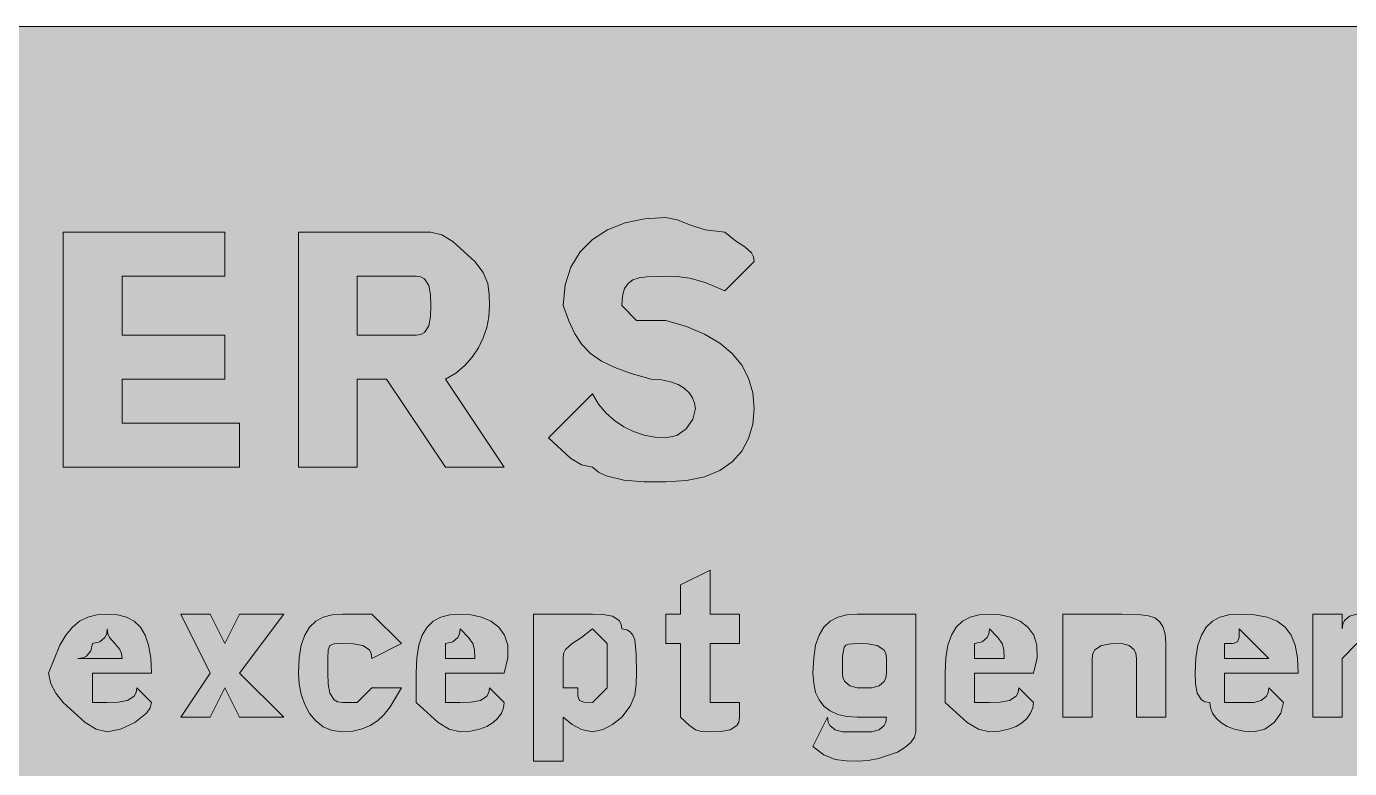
# Model space of a CAD drawing. Header units: metres. Extents: x 9 to 558, y 12 to 259.
# Drawn here: x 345.8 to 453.8, y 198.8 to 259.4 of the extents above; entities that cross this region are included whole.
import ezdxf

# ---------------------------------------------------------------- set-up
doc = ezdxf.new("R2010")
doc.units = ezdxf.units.M
doc.layers.add('FILL_BLACK_000000', color=7, linetype='Continuous', true_color=0x000000)
doc.layers.add('FILL_YELLOW_FFFF00', color=7, linetype='Continuous', true_color=0xffff00)

msp = doc.modelspace()

# ---------------------------------------------------------------- hatches: boundary and pattern name
at = {"layer": 'FILL_BLACK_000000', "true_color": 0x000000}
h = msp.add_hatch(color=7, dxfattribs=at)
h.dxf.hatch_style = 1
h.paths.add_polyline_path([(395.61, 235.44), (398.01, 235.44), (399.7, 234.93), (401.16, 234.32), (402.4, 233.58), (403.41, 232.74), (404.2, 231.78), (404.76, 230.71), (405.1, 229.53), (405.21, 228.24), (405.1, 226.95), (404.76, 225.78), (404.2, 224.76), (403.41, 223.89), (402.4, 223.19), (401.16, 222.67), (399.7, 222.35), (398.01, 222.24), (396.23, 222.26), (394.56, 222.39), (393.12, 222.75), (392.51, 223.04), (392.01, 223.44), (391.11, 223.65), (390.21, 224.19), (388.41, 225.84), (392.01, 229.44), (392.51, 228.6), (393.12, 227.86), (393.8, 227.25), (394.56, 226.74), (395.37, 226.35), (396.23, 226.07), (397.11, 225.9), (398.01, 225.84), (398.89, 226.05), (399.66, 226.59), (400.2, 227.36), (400.41, 228.24), (400.35, 228.69), (400.18, 229.12), (399.9, 229.53), (399.51, 229.89), (399, 230.2), (398.38, 230.43), (397.65, 230.59), (396.81, 230.64), (395.17, 231.09), (393.83, 231.58), (392.74, 232.12), (391.86, 232.74), (391.15, 233.48), (390.57, 234.35), (390.07, 235.4), (389.61, 236.64), (389.77, 238.33), (390.25, 239.79), (391, 241.03), (392.01, 242.04), (393.24, 242.83), (394.67, 243.39), (396.27, 243.73), (398.01, 243.84), (398.93, 243.65), (399.96, 243.24), (401.22, 242.83), (402.81, 242.64), (403.69, 241.93), (404.46, 241.44), (405, 240.95), (405.16, 240.64), (405.21, 240.24), (402.81, 237.84), (401.22, 238.53), (399.96, 238.89), (398.93, 239.02), (398.01, 239.04), (396.43, 239), (395.82, 238.91), (395.31, 238.74), (394.92, 238.45), (394.63, 238.03), (394.47, 237.43), (394.41, 236.64), (395.61, 235.44)])
h = msp.add_hatch(color=7, dxfattribs=at)
h.dxf.hatch_style = 1
h.paths.add_polyline_path([(353.61, 227.04), (363.21, 227.04), (363.21, 223.44), (348.81, 223.44), (348.81, 242.64), (362.01, 242.64), (362.01, 239.04), (353.61, 239.04), (353.61, 234.24), (362.01, 234.24), (362.01, 230.64), (353.61, 230.64), (353.61, 227.04)])
h = msp.add_hatch(color=7, dxfattribs=at)
h.dxf.hatch_style = 1
h.paths.add_polyline_path([(368.01, 223.44), (368.01, 242.64), (378.81, 242.64), (379.71, 242.43), (380.61, 241.89), (382.41, 240.24), (383.1, 239.34), (383.46, 238.44), (383.59, 237.54), (383.61, 236.64), (383.55, 235.74), (383.38, 234.86), (383.1, 234), (382.71, 233.19), (382.2, 232.43), (381.58, 231.75), (380.85, 231.14), (380.01, 230.64), (384.81, 223.44), (380.01, 223.44), (375.21, 230.64), (372.81, 230.64), (372.81, 223.44), (368.01, 223.44)])
h.paths.add_polyline_path([(378.01, 234.29), (378.3, 234.45), (378.66, 234.99), (378.79, 235.76), (378.81, 236.64), (378.79, 237.52), (378.66, 238.29), (378.3, 238.83), (378.01, 238.99), (377.61, 239.04), (372.81, 239.04), (372.81, 234.24), (377.61, 234.24), (378.01, 234.29)], flags=16)
h = msp.add_hatch(color=7, dxfattribs=at)
h.dxf.hatch_style = 1
h.paths.add_polyline_path([(404.01, 211.44), (404.01, 209.04), (401.61, 209.04), (401.61, 205.44), (401.61, 204.24), (402.81, 204.24), (404.01, 204.24), (404.01, 203.04), (403.96, 202.64), (403.8, 202.35), (403.26, 201.99), (402.49, 201.86), (401.61, 201.84), (400.9, 201.86), (400.41, 201.99), (399.92, 202.35), (399.21, 203.04), (399.21, 204.24), (399.21, 209.04), (398.01, 209.04), (398.01, 211.44), (399.21, 211.44), (399.21, 213.84), (401.61, 215.04), (401.61, 211.44), (404.01, 211.44)])
h = msp.add_hatch(color=7, dxfattribs=at)
h.dxf.hatch_style = 1
h.paths.add_polyline_path([(351.21, 205.44), (351.21, 204.24), (352.41, 204.24), (353.29, 204.26), (354.06, 204.39), (354.6, 204.75), (354.76, 205.04), (354.81, 205.44), (356.01, 204.24), (355.9, 203.79), (355.62, 203.36), (354.66, 202.59), (353.48, 202.05), (352.41, 201.84), (351.51, 202.05), (350.61, 202.59), (348.81, 204.24), (348.21, 204.99), (347.8, 205.76), (347.61, 206.64), (348.53, 208.91), (349.02, 209.74), (349.56, 210.39), (350.15, 210.87), (350.82, 211.2), (351.56, 211.38), (352.41, 211.44), (353.25, 211.38), (353.98, 211.2), (354.6, 210.87), (355.11, 210.39), (355.5, 209.74), (355.78, 208.91), (355.95, 207.88), (356.01, 206.64), (351.21, 206.64), (351.21, 205.44)])
h.paths.add_polyline_path([(353.56, 208.24), (353.42, 208.55), (353.01, 209.04), (352.6, 209.53), (352.46, 209.84), (352.41, 210.24), (352.36, 209.84), (352.22, 209.55), (351.81, 209.19), (351.21, 209.04), (351.06, 208.44), (350.7, 208.03), (350.41, 207.89), (350.01, 207.84), (353.61, 207.84), (353.56, 208.24)], flags=16)
h = msp.add_hatch(color=7, dxfattribs=at)
h.dxf.hatch_style = 1
h.paths.add_polyline_path([(366.81, 211.44), (363.21, 206.64), (366.81, 203.04), (363.21, 203.04), (362.01, 205.44), (360.81, 203.04), (358.41, 203.04), (360.81, 206.64), (358.41, 211.44), (360.81, 211.44), (362.01, 209.04), (363.21, 211.44), (366.81, 211.44)])
h = msp.add_hatch(color=7, dxfattribs=at)
h.dxf.hatch_style = 1
h.paths.add_polyline_path([(374.01, 211.44), (376.41, 209.04), (374.01, 207.84), (373.96, 208.24), (373.8, 208.53), (373.26, 208.89), (372.49, 209.02), (371.61, 209.04), (370.92, 209.02), (370.56, 208.89), (370.43, 208.53), (370.41, 207.84), (370.41, 206.64), (370.43, 205.76), (370.56, 204.99), (370.92, 204.45), (371.21, 204.29), (371.61, 204.24), (372.81, 204.24), (374.01, 205.44), (376.41, 205.44), (375.49, 203.87), (375, 203.25), (374.46, 202.74), (373.87, 202.35), (373.2, 202.07), (372.46, 201.9), (371.61, 201.84), (370.77, 201.95), (370.03, 202.25), (369.42, 202.73), (368.91, 203.34), (368.52, 204.07), (368.23, 204.88), (368.07, 205.74), (368.01, 206.64), (368.07, 207.88), (368.23, 208.91), (368.52, 209.74), (368.91, 210.39), (369.42, 210.87), (370.03, 211.2), (370.77, 211.38), (371.61, 211.44), (374.01, 211.44)])
h = msp.add_hatch(color=7, dxfattribs=at)
h.dxf.hatch_style = 1
h.paths.add_polyline_path([(380.01, 205.44), (380.01, 204.24), (381.21, 204.24), (382.09, 204.26), (382.86, 204.39), (383.4, 204.75), (383.56, 205.04), (383.61, 205.44), (384.81, 204.24), (384.75, 203.79), (384.58, 203.36), (384.3, 202.95), (383.91, 202.59), (383.4, 202.28), (382.78, 202.05), (382.05, 201.89), (381.21, 201.84), (380.31, 202.05), (379.41, 202.59), (377.61, 204.24), (377.61, 206.64), (377.67, 207.88), (377.83, 208.91), (378.12, 209.74), (378.51, 210.39), (379.02, 210.87), (379.63, 211.2), (380.37, 211.38), (381.21, 211.44), (382.1, 211.38), (382.95, 211.2), (383.72, 210.87), (384.36, 210.39), (384.83, 209.74), (385.09, 208.91), (385.1, 207.88), (384.81, 206.64), (380.01, 206.64), (380.01, 205.44)])
h.paths.add_polyline_path([(382.39, 208.55), (382.26, 209.04), (381.9, 209.53), (381.21, 210.24), (381.16, 209.84), (381.02, 209.55), (380.61, 209.19), (380.01, 209.04), (380.01, 207.84), (382.41, 207.84), (382.39, 208.55)], flags=16)
h = msp.add_hatch(color=7, dxfattribs=at)
h.dxf.hatch_style = 1
h.paths.add_polyline_path([(395.46, 204.84), (395.1, 203.94), (394.41, 203.04), (393.66, 202.44), (392.89, 202.03), (392.01, 201.84), (391.13, 202.03), (390.36, 202.44), (389.61, 203.04), (389.61, 199.44), (387.21, 199.44), (387.21, 211.44), (389.61, 211.44), (392.01, 211.44), (392.89, 211.42), (393.66, 211.29), (394.2, 210.93), (394.36, 210.64), (394.41, 210.24), (394.81, 210.18), (395.1, 210.01), (395.32, 209.73), (395.46, 209.34), (395.59, 208.21), (395.61, 206.64), (395.59, 205.74), (395.46, 204.84)])
h.paths.add_polyline_path([(393.21, 206.64), (393.21, 207.84), (393.21, 209.04), (392.01, 210.24), (391.13, 209.53), (390.36, 209.04), (389.82, 208.55), (389.66, 208.24), (389.61, 207.84), (389.61, 205.44), (390.81, 205.44), (390.83, 204.75), (390.96, 204.39), (391.32, 204.26), (392.01, 204.24), (393.21, 205.44), (393.21, 206.64)], flags=16)
h = msp.add_hatch(color=7, dxfattribs=at)
h.dxf.hatch_style = 1
h.paths.add_polyline_path([(418, 200.96), (417.52, 200.55), (416.91, 200.19), (415.37, 199.65), (414.51, 199.49), (413.61, 199.44), (412.71, 199.46), (411.81, 199.59), (410.91, 199.95), (410.01, 200.64), (411.21, 203.04), (411.26, 202.64), (411.4, 202.35), (411.81, 201.99), (412.41, 201.84), (414.81, 201.84), (415.41, 201.99), (415.82, 202.35), (415.96, 202.64), (416.01, 203.04), (414.81, 203.04), (413.61, 203.04), (412.77, 203.1), (412.03, 203.26), (411.42, 203.55), (410.91, 203.94), (410.52, 204.45), (410.23, 205.06), (410.07, 205.8), (410.01, 206.64), (410.07, 207.88), (410.23, 208.91), (410.52, 209.74), (410.91, 210.39), (411.42, 210.87), (412.03, 211.2), (412.77, 211.38), (413.61, 211.44), (416.01, 211.44), (418.41, 211.44), (418.41, 201.84), (418.3, 201.39), (418, 200.96)])
h.paths.add_polyline_path([(415.8, 208.53), (415.26, 208.89), (414.49, 209.02), (413.61, 209.04), (412.92, 209), (412.7, 208.91), (412.56, 208.74), (412.43, 208.03), (412.41, 206.64), (412.46, 206.24), (412.6, 205.95), (413.01, 205.59), (413.61, 205.44), (414.81, 205.44), (415.41, 205.59), (415.82, 205.95), (415.96, 206.24), (416.01, 206.64), (416.01, 207.84), (415.96, 208.24), (415.8, 208.53)], flags=16)
h = msp.add_hatch(color=7, dxfattribs=at)
h.dxf.hatch_style = 1
h.paths.add_polyline_path([(423.21, 205.44), (423.21, 204.24), (424.41, 204.24), (425.29, 204.26), (426.06, 204.39), (426.6, 204.75), (426.76, 205.04), (426.81, 205.44), (428.01, 204.24), (427.95, 203.79), (427.78, 203.36), (427.5, 202.95), (427.11, 202.59), (426.6, 202.28), (425.98, 202.05), (425.25, 201.89), (424.41, 201.84), (423.51, 202.05), (422.61, 202.59), (420.81, 204.24), (420.81, 206.64), (420.87, 207.88), (421.03, 208.91), (421.32, 209.74), (421.71, 210.39), (422.22, 210.87), (422.83, 211.2), (423.57, 211.38), (424.41, 211.44), (425.3, 211.38), (426.15, 211.2), (426.92, 210.87), (427.56, 210.39), (428.03, 209.74), (428.29, 208.91), (428.3, 207.88), (428.01, 206.64), (423.21, 206.64), (423.21, 205.44)])
h.paths.add_polyline_path([(425.61, 207.84), (425.59, 208.55), (425.46, 209.04), (425.1, 209.53), (424.41, 210.24), (424.36, 209.84), (424.22, 209.55), (423.81, 209.19), (423.21, 209.04), (423.21, 207.84), (425.61, 207.84)], flags=16)
h = msp.add_hatch(color=7, dxfattribs=at)
h.dxf.hatch_style = 1
h.paths.add_polyline_path([(436.41, 203.04), (436.41, 207.84), (436.36, 208.24), (436.22, 208.53), (435.81, 208.89), (435.21, 209.04), (434.33, 209.02), (433.56, 208.89), (433.02, 208.53), (432.86, 208.24), (432.81, 207.84), (432.81, 203.04), (430.41, 203.04), (430.41, 211.44), (432.81, 211.44), (434.01, 211.44), (435.21, 211.44), (436.78, 211.4), (437.4, 211.31), (437.91, 211.14), (438.3, 210.85), (438.58, 210.43), (438.75, 209.83), (438.81, 209.04), (438.81, 203.04), (436.41, 203.04)])
h = msp.add_hatch(color=7, dxfattribs=at)
h.dxf.hatch_style = 1
h.paths.add_polyline_path([(443.61, 205.44), (443.61, 204.24), (446.01, 204.24), (446.61, 204.39), (447.02, 204.75), (447.16, 205.04), (447.21, 205.44), (448.41, 204.24), (448.2, 203.36), (447.66, 202.59), (446.89, 202.05), (446.01, 201.84), (445.17, 201.89), (444.43, 202.05), (443.82, 202.28), (443.31, 202.59), (442.92, 202.95), (442.63, 203.36), (442.47, 203.79), (442.41, 204.24), (442.01, 204.29), (441.72, 204.45), (441.36, 204.99), (441.23, 205.76), (441.21, 206.64), (441.27, 207.88), (441.43, 208.91), (441.72, 209.74), (442.11, 210.39), (442.62, 210.87), (443.23, 211.2), (443.97, 211.38), (444.81, 211.44), (446.05, 211.38), (447.08, 211.2), (447.91, 210.87), (448.56, 210.39), (449.04, 209.74), (449.37, 208.91), (449.55, 207.88), (449.61, 206.64), (443.61, 206.64), (443.61, 205.44)])
h.paths.add_polyline_path([(444.81, 210.24), (444.79, 209.55), (444.66, 209.19), (444.3, 209.06), (443.61, 209.04), (443.61, 207.84), (447.21, 207.84), (444.81, 210.24)], flags=16)
h = msp.add_hatch(color=7, dxfattribs=at)
h.dxf.hatch_style = 1
h.paths.add_polyline_path([(450.81, 211.44), (453.21, 211.44), (453.21, 210.24), (453.26, 210.64), (453.4, 210.93), (453.81, 211.29), (454.41, 211.44), (456.81, 211.44), (456.81, 209.04), (454.41, 209.04), (453.21, 207.84), (453.21, 203.04), (450.81, 203.04), (450.81, 211.44)])
at = {"layer": 'FILL_YELLOW_FFFF00', "true_color": 0xffff00}
h = msp.add_hatch(color=7, dxfattribs=at)
h.dxf.hatch_style = 1
h.paths.add_polyline_path([(552.02, 259.42), (553.41, 259.29), (554.8, 258.93), (556.41, 258.24), (557.1, 256.63), (557.46, 255.24), (557.59, 253.85), (557.61, 252.24), (557.61, 19.44), (557.61, 15.84), (557.01, 15.09), (556.6, 14.32), (556.41, 13.44), (554.8, 12.75), (553.41, 12.39), (552.02, 12.26), (550.41, 12.24), (16.41, 12.24), (14.01, 12.24), (13.13, 12.43), (12.36, 12.84), (11.61, 13.44), (10.22, 15.05), (9.8, 15.76), (9.51, 16.44), (9.25, 17.83), (9.21, 19.44), (9.21, 252.24), (9.21, 255.84), (9.61, 255.89), (9.92, 256.05), (10.41, 256.59), (10.9, 257.36), (11.61, 258.24), (12.36, 258.84), (13.13, 259.25), (14.01, 259.44), (16.41, 259.44), (550.41, 259.44), (552.02, 259.42)])

# ---------------------------------------------------------------- linework, layer by layer
at = {"layer": 'FILL_BLACK_000000', "lineweight": 0, "true_color": 0x000000}
for points in [[(395.61, 235.44), (398.01, 235.44), (399.7, 234.93), (401.16, 234.32), (402.4, 233.58), (403.41, 232.74), (404.2, 231.78), (404.76, 230.71), (405.1, 229.53), (405.21, 228.24), (405.1, 226.95), (404.76, 225.78), (404.2, 224.76), (403.41, 223.89), (402.4, 223.19), (401.16, 222.67), (399.7, 222.35), (398.01, 222.24), (396.23, 222.26), (394.56, 222.39), (393.12, 222.75), (392.51, 223.04), (392.01, 223.44), (391.11, 223.65), (390.21, 224.19), (388.41, 225.84), (392.01, 229.44), (392.51, 228.6), (393.12, 227.86), (393.8, 227.25), (394.56, 226.74), (395.37, 226.35), (396.23, 226.07), (397.11, 225.9), (398.01, 225.84), (398.89, 226.05), (399.66, 226.59), (400.2, 227.36), (400.41, 228.24), (400.35, 228.69), (400.18, 229.12), (399.9, 229.53), (399.51, 229.89), (399, 230.2), (398.38, 230.43), (397.65, 230.59), (396.81, 230.64), (395.17, 231.09), (393.83, 231.58), (392.74, 232.12), (391.86, 232.74), (391.15, 233.48), (390.57, 234.35), (390.07, 235.4), (389.61, 236.64), (389.77, 238.33), (390.25, 239.79), (391, 241.03), (392.01, 242.04), (393.24, 242.83), (394.67, 243.39), (396.27, 243.73), (398.01, 243.84), (398.93, 243.65), (399.96, 243.24), (401.22, 242.83), (402.81, 242.64), (403.69, 241.93), (404.46, 241.44), (405, 240.95), (405.16, 240.64), (405.21, 240.24), (402.81, 237.84), (401.22, 238.53), (399.96, 238.89), (398.93, 239.02), (398.01, 239.04), (396.43, 239), (395.82, 238.91), (395.31, 238.74), (394.92, 238.45), (394.63, 238.03), (394.47, 237.43), (394.41, 236.64)], [(353.61, 227.04), (363.21, 227.04), (363.21, 223.44), (348.81, 223.44), (348.81, 242.64), (362.01, 242.64), (362.01, 239.04), (353.61, 239.04), (353.61, 234.24), (362.01, 234.24), (362.01, 230.64), (353.61, 230.64)], [(368.01, 223.44), (368.01, 242.64), (378.81, 242.64), (379.71, 242.43), (380.61, 241.89), (382.41, 240.24), (383.1, 239.34), (383.46, 238.44), (383.59, 237.54), (383.61, 236.64), (383.55, 235.74), (383.38, 234.86), (383.1, 234), (382.71, 233.19), (382.2, 232.43), (381.58, 231.75), (380.85, 231.14), (380.01, 230.64), (384.81, 223.44), (380.01, 223.44), (375.21, 230.64), (372.81, 230.64), (372.81, 223.44)], [(378.01, 234.29), (378.3, 234.45), (378.66, 234.99), (378.79, 235.76), (378.81, 236.64), (378.79, 237.52), (378.66, 238.29), (378.3, 238.83), (378.01, 238.99), (377.61, 239.04), (372.81, 239.04), (372.81, 234.24), (377.61, 234.24)], [(404.01, 211.44), (404.01, 209.04), (401.61, 209.04), (401.61, 205.44), (401.61, 204.24), (402.81, 204.24), (404.01, 204.24), (404.01, 203.04), (403.96, 202.64), (403.8, 202.35), (403.26, 201.99), (402.49, 201.86), (401.61, 201.84), (400.9, 201.86), (400.41, 201.99), (399.92, 202.35), (399.21, 203.04), (399.21, 204.24), (399.21, 209.04), (398.01, 209.04), (398.01, 211.44), (399.21, 211.44), (399.21, 213.84), (401.61, 215.04), (401.61, 211.44)], [(351.21, 205.44), (351.21, 204.24), (352.41, 204.24), (353.29, 204.26), (354.06, 204.39), (354.6, 204.75), (354.76, 205.04), (354.81, 205.44), (356.01, 204.24), (355.9, 203.79), (355.62, 203.36), (354.66, 202.59), (353.48, 202.05), (352.41, 201.84), (351.51, 202.05), (350.61, 202.59), (348.81, 204.24), (348.21, 204.99), (347.8, 205.76), (347.61, 206.64), (348.53, 208.91), (349.02, 209.74), (349.56, 210.39), (350.15, 210.87), (350.82, 211.2), (351.56, 211.38), (352.41, 211.44), (353.25, 211.38), (353.98, 211.2), (354.6, 210.87), (355.11, 210.39), (355.5, 209.74), (355.78, 208.91), (355.95, 207.88), (356.01, 206.64), (351.21, 206.64)], [(366.81, 211.44), (363.21, 206.64), (366.81, 203.04), (363.21, 203.04), (362.01, 205.44), (360.81, 203.04), (358.41, 203.04), (360.81, 206.64), (358.41, 211.44), (360.81, 211.44), (362.01, 209.04), (363.21, 211.44)], [(374.01, 211.44), (376.41, 209.04), (374.01, 207.84), (373.96, 208.24), (373.8, 208.53), (373.26, 208.89), (372.49, 209.02), (371.61, 209.04), (370.92, 209.02), (370.56, 208.89), (370.43, 208.53), (370.41, 207.84), (370.41, 206.64), (370.43, 205.76), (370.56, 204.99), (370.92, 204.45), (371.21, 204.29), (371.61, 204.24), (372.81, 204.24), (374.01, 205.44), (376.41, 205.44), (375.49, 203.87), (375, 203.25), (374.46, 202.74), (373.87, 202.35), (373.2, 202.07), (372.46, 201.9), (371.61, 201.84), (370.77, 201.95), (370.03, 202.25), (369.42, 202.73), (368.91, 203.34), (368.52, 204.07), (368.23, 204.88), (368.07, 205.74), (368.01, 206.64), (368.07, 207.88), (368.23, 208.91), (368.52, 209.74), (368.91, 210.39), (369.42, 210.87), (370.03, 211.2), (370.77, 211.38), (371.61, 211.44)], [(380.01, 205.44), (380.01, 204.24), (381.21, 204.24), (382.09, 204.26), (382.86, 204.39), (383.4, 204.75), (383.56, 205.04), (383.61, 205.44), (384.81, 204.24), (384.75, 203.79), (384.58, 203.36), (384.3, 202.95), (383.91, 202.59), (383.4, 202.28), (382.78, 202.05), (382.05, 201.89), (381.21, 201.84), (380.31, 202.05), (379.41, 202.59), (377.61, 204.24), (377.61, 206.64), (377.67, 207.88), (377.83, 208.91), (378.12, 209.74), (378.51, 210.39), (379.02, 210.87), (379.63, 211.2), (380.37, 211.38), (381.21, 211.44), (382.1, 211.38), (382.95, 211.2), (383.72, 210.87), (384.36, 210.39), (384.83, 209.74), (385.09, 208.91), (385.1, 207.88), (384.81, 206.64), (380.01, 206.64)], [(395.46, 204.84), (395.1, 203.94), (394.41, 203.04), (393.66, 202.44), (392.89, 202.03), (392.01, 201.84), (391.13, 202.03), (390.36, 202.44), (389.61, 203.04), (389.61, 199.44), (387.21, 199.44), (387.21, 211.44), (389.61, 211.44), (392.01, 211.44), (392.89, 211.42), (393.66, 211.29), (394.2, 210.93), (394.36, 210.64), (394.41, 210.24), (394.81, 210.18), (395.1, 210.01), (395.32, 209.73), (395.46, 209.34), (395.59, 208.21), (395.61, 206.64), (395.59, 205.74)], [(418, 200.96), (417.52, 200.55), (416.91, 200.19), (415.37, 199.65), (414.51, 199.49), (413.61, 199.44), (412.71, 199.46), (411.81, 199.59), (410.91, 199.95), (410.01, 200.64), (411.21, 203.04), (411.26, 202.64), (411.4, 202.35), (411.81, 201.99), (412.41, 201.84), (414.81, 201.84), (415.41, 201.99), (415.82, 202.35), (415.96, 202.64), (416.01, 203.04), (414.81, 203.04), (413.61, 203.04), (412.77, 203.1), (412.03, 203.26), (411.42, 203.55), (410.91, 203.94), (410.52, 204.45), (410.23, 205.06), (410.07, 205.8), (410.01, 206.64), (410.07, 207.88), (410.23, 208.91), (410.52, 209.74), (410.91, 210.39), (411.42, 210.87), (412.03, 211.2), (412.77, 211.38), (413.61, 211.44), (416.01, 211.44), (418.41, 211.44), (418.41, 201.84), (418.3, 201.39)], [(423.21, 205.44), (423.21, 204.24), (424.41, 204.24), (425.29, 204.26), (426.06, 204.39), (426.6, 204.75), (426.76, 205.04), (426.81, 205.44), (428.01, 204.24), (427.95, 203.79), (427.78, 203.36), (427.5, 202.95), (427.11, 202.59), (426.6, 202.28), (425.98, 202.05), (425.25, 201.89), (424.41, 201.84), (423.51, 202.05), (422.61, 202.59), (420.81, 204.24), (420.81, 206.64), (420.87, 207.88), (421.03, 208.91), (421.32, 209.74), (421.71, 210.39), (422.22, 210.87), (422.83, 211.2), (423.57, 211.38), (424.41, 211.44), (425.3, 211.38), (426.15, 211.2), (426.92, 210.87), (427.56, 210.39), (428.03, 209.74), (428.29, 208.91), (428.3, 207.88), (428.01, 206.64), (423.21, 206.64)], [(436.41, 203.04), (436.41, 207.84), (436.36, 208.24), (436.22, 208.53), (435.81, 208.89), (435.21, 209.04), (434.33, 209.02), (433.56, 208.89), (433.02, 208.53), (432.86, 208.24), (432.81, 207.84), (432.81, 203.04), (430.41, 203.04), (430.41, 211.44), (432.81, 211.44), (434.01, 211.44), (435.21, 211.44), (436.78, 211.4), (437.4, 211.31), (437.91, 211.14), (438.3, 210.85), (438.58, 210.43), (438.75, 209.83), (438.81, 209.04), (438.81, 203.04)], [(443.61, 205.44), (443.61, 204.24), (446.01, 204.24), (446.61, 204.39), (447.02, 204.75), (447.16, 205.04), (447.21, 205.44), (448.41, 204.24), (448.2, 203.36), (447.66, 202.59), (446.89, 202.05), (446.01, 201.84), (445.17, 201.89), (444.43, 202.05), (443.82, 202.28), (443.31, 202.59), (442.92, 202.95), (442.63, 203.36), (442.47, 203.79), (442.41, 204.24), (442.01, 204.29), (441.72, 204.45), (441.36, 204.99), (441.23, 205.76), (441.21, 206.64), (441.27, 207.88), (441.43, 208.91), (441.72, 209.74), (442.11, 210.39), (442.62, 210.87), (443.23, 211.2), (443.97, 211.38), (444.81, 211.44), (446.05, 211.38), (447.08, 211.2), (447.91, 210.87), (448.56, 210.39), (449.04, 209.74), (449.37, 208.91), (449.55, 207.88), (449.61, 206.64), (443.61, 206.64)], [(450.81, 211.44), (453.21, 211.44), (453.21, 210.24), (453.26, 210.64), (453.4, 210.93), (453.81, 211.29), (454.41, 211.44), (456.81, 211.44), (456.81, 209.04), (454.41, 209.04), (453.21, 207.84), (453.21, 203.04), (450.81, 203.04)], [(353.56, 208.24), (353.42, 208.55), (353.01, 209.04), (352.6, 209.53), (352.46, 209.84), (352.41, 210.24), (352.36, 209.84), (352.22, 209.55), (351.81, 209.19), (351.21, 209.04), (351.06, 208.44), (350.7, 208.03), (350.41, 207.89), (350.01, 207.84), (353.61, 207.84)], [(382.39, 208.55), (382.26, 209.04), (381.9, 209.53), (381.21, 210.24), (381.16, 209.84), (381.02, 209.55), (380.61, 209.19), (380.01, 209.04), (380.01, 207.84), (382.41, 207.84)], [(393.21, 206.64), (393.21, 207.84), (393.21, 209.04), (392.01, 210.24), (391.13, 209.53), (390.36, 209.04), (389.82, 208.55), (389.66, 208.24), (389.61, 207.84), (389.61, 205.44), (390.81, 205.44), (390.83, 204.75), (390.96, 204.39), (391.32, 204.26), (392.01, 204.24), (393.21, 205.44)], [(425.61, 207.84), (425.59, 208.55), (425.46, 209.04), (425.1, 209.53), (424.41, 210.24), (424.36, 209.84), (424.22, 209.55), (423.81, 209.19), (423.21, 209.04), (423.21, 207.84)], [(444.81, 210.24), (444.79, 209.55), (444.66, 209.19), (444.3, 209.06), (443.61, 209.04), (443.61, 207.84), (447.21, 207.84)], [(415.8, 208.53), (415.26, 208.89), (414.49, 209.02), (413.61, 209.04), (412.92, 209), (412.7, 208.91), (412.56, 208.74), (412.43, 208.03), (412.41, 206.64), (412.46, 206.24), (412.6, 205.95), (413.01, 205.59), (413.61, 205.44), (414.81, 205.44), (415.41, 205.59), (415.82, 205.95), (415.96, 206.24), (416.01, 206.64), (416.01, 207.84), (415.96, 208.24)]]:
    msp.add_lwpolyline(points, close=True, dxfattribs=at)
at = {"layer": 'FILL_YELLOW_FFFF00', "lineweight": 0, "true_color": 0xffff00}
msp.add_lwpolyline([(16.41, 259.44), (550.41, 259.44), (552.02, 259.42), (553.41, 259.29), (554.8, 258.93), (556.41, 258.24), (557.1, 256.63), (557.46, 255.24), (557.59, 253.85), (557.61, 252.24), (557.61, 19.44), (557.61, 15.84), (557.01, 15.09), (556.6, 14.32), (556.41, 13.44), (554.8, 12.75), (553.41, 12.39), (552.02, 12.26), (550.41, 12.24), (16.41, 12.24)], dxfattribs=at)

doc.saveas('drawing.dxf')
